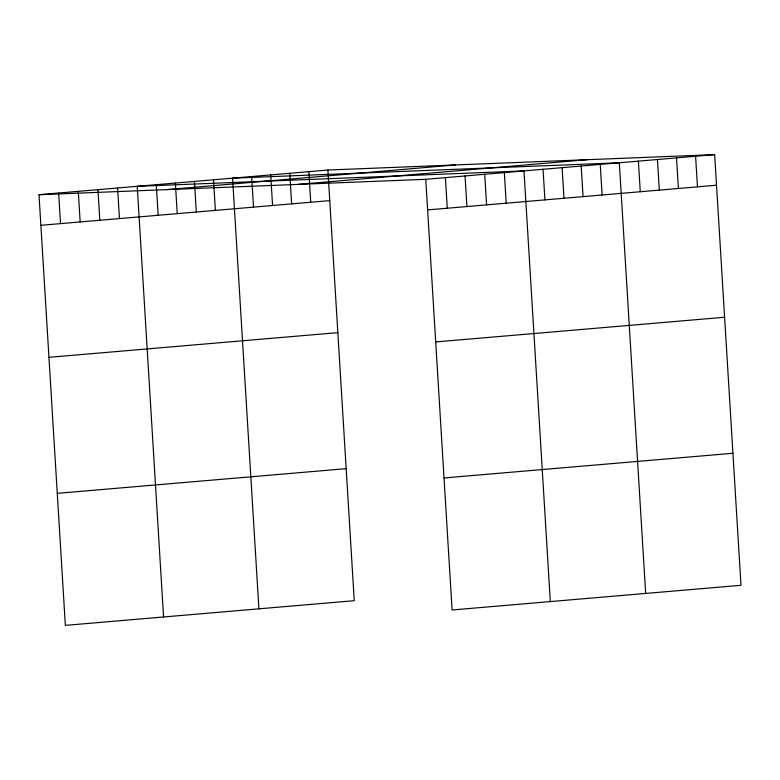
<?xml version="1.0" encoding="UTF-8"?>
<svg xmlns="http://www.w3.org/2000/svg" width="780" height="780" viewBox="0 0 780 780"><rect width="100%" height="100%" fill="white"/><g stroke="black" fill="none" stroke-linecap="round" stroke-linejoin="round"><path stroke-width="1.17" d="M327.902 170.02L354.247 600.688L65.344 625.375L39 194.707L327.902 170.02L714.655 154.625L741 585.292L452.098 609.98L425.753 179.312L714.655 154.625M166.627 189.628L455.53 164.941M298.126 184.392L587.028 159.705M40.872 225.303L329.774 200.616M427.625 209.908L716.527 185.221M48.945 357.328L337.847 332.641M435.698 341.933L724.61 317.245M57.262 493.35L346.174 468.663M444.015 477.955L732.927 453.268M39 194.707L425.753 179.312M695.594 156.253L697.466 186.849M676.523 157.882L678.395 188.487M657.452 159.52L659.324 190.115M638.391 161.148L640.263 191.743M645.664 593.434L619.32 162.776L232.567 178.172L258.911 608.829M600.249 164.405L602.121 195M581.188 166.033L583.06 196.628M562.117 167.661L563.989 198.256M543.046 169.289L544.918 199.885M550.319 601.585L523.984 170.918L137.231 186.313L163.566 616.98M504.338 172.604L506.21 203.2M484.692 174.281L486.564 204.877M465.046 175.958L466.918 206.554M445.399 177.635L447.272 208.231M308.841 171.649L310.713 202.244M289.77 173.277L291.642 203.882M270.699 174.915L272.571 205.511M251.638 176.543L253.51 207.139M213.496 179.8L215.368 210.395M194.434 181.428L196.306 212.024M175.364 183.056L177.236 213.652M156.293 184.684L158.165 215.28M117.585 187.999L119.457 218.595M97.939 189.676L99.811 220.272M78.292 191.353L80.165 221.949M58.646 193.03L60.518 223.626"/></g></svg>
